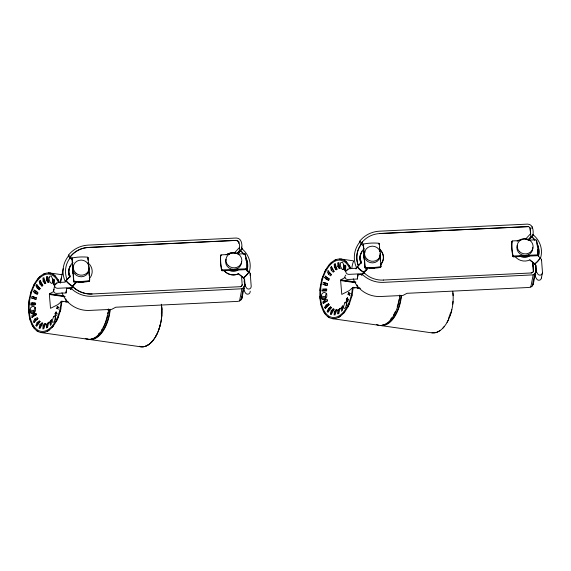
<?xml version="1.0" encoding="UTF-8"?>
<svg xmlns="http://www.w3.org/2000/svg" width="571" height="571" viewBox="0 0 571 571"><rect width="100%" height="100%" fill="white"/><g stroke="black" fill="none" stroke-linecap="round" stroke-linejoin="round"><path stroke-width="0.86" d="M53.71 291.503L49.813 293.622L49.356 294.472L50.519 308.333L57.942 304.579L61.147 301.781M344.984 277.585L341.08 279.704L340.623 280.554L341.786 294.415L349.209 290.653L352.421 287.855M50.526 323.764L50.419 325.277L49.656 322.265L51.547 319.796L51.24 324.421L50.484 321.416L51.547 319.796M32.59 304.579L32.704 302.994C38.978 302.509 34.153 306.563 30.606 304.736L35.331 304.693M42.839 328.989L43.103 325.427L44.802 323.464L45.68 323.393L43.724 328.917L43.988 325.356L45.68 323.393M48.742 282.474L47.372 280.075L47.636 276.507L48.742 282.474L47.857 282.545L46.487 280.147L46.758 276.578L47.072 278.255M323.857 290.653L323.978 289.069L326.719 289.19L326.598 290.775L321.873 290.817L326.598 290.775M334.106 315.071L334.378 311.509L336.069 309.546L336.954 309.475L334.991 314.999L335.256 311.438L336.954 309.475M340.009 268.548L338.639 266.15L338.903 262.589L340.009 268.548L339.124 268.627L337.761 266.229L338.025 262.66L338.339 264.33M53.738 280.832L53.867 279.091L52.646 282.26L54.138 285.143L54.573 279.819L53.353 282.988L54.138 285.143M345.005 266.914L345.141 265.172L343.913 268.341L345.405 271.225L345.84 265.9L344.62 269.069L345.405 271.225M61.568 303.044L61.811 301.252L68.513 302.095M352.835 289.126L353.078 287.334L360.394 288.334M161.486 318.033L161.75 315.192M452.753 304.115L453.017 301.267M28.714 304.514L29.399 298.79M319.981 290.596L320.674 284.872M244.131 282.103L244.288 280.796M535.398 268.184L535.562 266.878M242.025 285.407L242.168 284.451M61.982 292.695A27.044 25.574 11.1 0 0 89.419 310.424L111.695 309.361L115.749 307.219L237.686 301.395C240.205 301.245 242.368 299.083 242.225 296.506M241.99 298.305L244.616 284.329L244.167 278.363L241.547 276.143L242.147 284.508M533.293 271.489L532.814 262.225L535.434 264.444L535.648 272.21L533.257 284.387L532.308 285.95L530.794 287.035L528.953 287.477L407.016 293.301L402.962 295.443L380.686 296.506A27.044 25.574 11.1 0 1 353.256 278.776M533.257 284.387L533.5 282.588M88.633 265.415L88.048 257.707L87.484 257.157A52.247 49.399 11.1 0 0 72.624 257.871L71.989 259.255L73.666 281.524L74.23 282.074A52.247 49.399 11.1 0 0 89.09 281.36L89.726 279.976L88.762 267.128M89.676 280.247L89.247 280.575A52.247 49.399 11.1 0 1 74.387 281.289L73.816 280.739L72.189 258.199M89.526 281.032L89.376 278.191M379.901 251.497L379.322 243.788L378.751 243.239A52.247 49.399 11.1 0 0 363.891 243.945L363.256 245.337L364.933 267.599L365.497 268.156A52.247 49.399 11.1 0 0 380.357 267.442L380.993 266.057L380.029 253.21M363.456 244.281L365.083 266.814L365.654 267.371A52.247 49.399 11.1 0 0 380.514 266.657L380.95 266.329M380.793 267.114L380.586 263.417M29.977 310.06L30.527 307.919L31.783 306.784A4.068 3.126 -75.4 0 1 33.446 306.434C36.444 306.984 36.087 311.502 33.939 312.944A4.068 3.012 -68.4 0 1 32.304 313.643C30.349 313.964 29.799 311.545 29.977 310.06L34.06 310.645A3.69 2.006 -81.9 0 1 35.459 307.305M321.245 296.142L321.801 294.001L323.05 292.866A4.068 3.126 -75.4 0 1 324.721 292.516C327.711 293.066 327.361 297.584 325.206 299.026A4.068 3.012 -68.4 0 1 323.571 299.725C321.623 300.046 321.066 297.627 321.245 296.142L325.327 296.727A3.69 2.006 -81.9 0 1 326.726 293.387M53.61 290.703L54.616 285.6M60.64 281.653L63.188 268.691M65.394 281.831A27.044 25.574 11.1 0 1 68.17 256.4L68.52 255.08A27.044 25.574 11.1 0 1 88.341 245.095L236.223 238.028C242.125 237.964 242.304 245.373 241.683 249.591L237.943 253.638M237.8 253.617L239.377 251.939C238.892 248.585 241.333 241.14 236.394 240.355L88.519 247.421A24.589 23.247 11.1 0 0 70.361 256.672L70.112 257.999L71.989 259.627M73.009 262.596A11.677 11.042 11.1 0 0 70.204 276.086L66 280.968A22.583 21.355 11.1 0 0 72.438 286.392L76.7 281.553M72.36 257.985L72.039 258.984M66.243 290.76L66.036 292.944L56.822 293.387A3.583 3.383 11.1 0 1 54.852 292.916A2.455 2.327 11.1 0 1 54.081 289.497M66.036 292.944L66.757 288.169M70.204 276.086L64.887 282.167L58.285 282.481L55.558 283.93A2.455 2.327 11.1 0 0 55.858 287.805A3.583 3.383 11.1 0 0 57.821 288.284L71.282 287.634L76.585 281.931M69.591 288.191A27.044 25.574 11.1 0 0 70.647 289.304L72.603 286.506A24.589 23.247 11.1 0 0 92.017 293.958L240.819 286.671M71.282 287.634L71.132 288.419L66.886 288.626M73.752 281.781L73.902 280.996M73.959 281.981L74.109 281.196M87.756 257.25L88.027 260.205M87.813 258.228L87.963 257.442M89.354 281.246L89.504 280.461M246.265 269.112L245.694 269.64L222.276 270.761L221.634 270.29A52.247 49.399 11.1 0 1 220.57 256.165L221.291 254.852L229.656 254.452M220.656 255.901L221.013 254.93M221.755 270.54L221.784 269.505A52.247 49.399 11.1 0 1 220.72 255.38L220.813 255.116M221.991 270.711L221.912 269.755M238.435 243.374L238.764 241.683M244.845 254.566L244.709 253.731L238.021 254.052M245.073 254.737L244.995 253.781M248.977 271.732A22.583 21.355 11.1 0 1 243.353 277.777L243.303 278.156A22.583 21.355 11.1 0 0 248.885 272.153L248.977 271.732L245.98 269.205M239.527 300.953L241.918 288.776L243.432 287.691L244.381 286.128M245.973 269.562L246.415 268.327A52.247 49.399 11.1 0 0 245.352 254.202L245.23 253.952M246.172 269.376L246.329 268.584M241.041 299.868L243.432 287.691M248.885 272.153L250.219 273.273L250.184 275.672M356.661 267.913A27.044 25.574 11.1 0 1 359.445 242.482L359.787 241.162A27.044 25.574 11.1 0 1 379.608 231.176L527.49 224.11C533.4 224.046 533.571 231.448 532.95 235.673L528.667 240.298M355.997 269.027L356.154 268.242L361.479 262.16A11.677 11.042 11.1 0 1 364.277 248.678M358.067 264.858A24.589 23.247 11.1 0 1 361.379 244.081L361.629 242.754L359.787 241.162M361.479 262.16L357.268 267.05A22.583 21.355 11.1 0 0 363.706 272.474L367.374 268.27M363.634 244.067L363.306 245.066M357.31 279.026L358.024 274.251L357.31 279.026L348.089 279.469A3.583 3.383 11.1 0 1 346.126 278.998A2.455 2.327 11.1 0 1 345.027 276.15M367.624 268.356L362.285 274.344L361.914 275.386A27.044 25.574 11.1 0 1 360.858 274.266M366.703 269.298L362.556 273.716L362.399 274.501L358.153 274.708M365.019 267.863L365.176 267.078M365.226 268.063L365.376 267.278M379.03 243.325L379.165 244.574M379.08 244.309L379.23 243.524M380.621 267.328L380.771 266.543M537.618 249.52A52.247 49.399 11.1 0 1 537.532 255.194L536.961 255.722L513.543 256.843L512.901 256.372A52.247 49.399 11.1 0 1 511.837 242.247L512.558 240.933L520.923 240.534M511.923 241.983L512.28 241.012M513.022 256.622L513.051 255.587A52.247 49.399 11.1 0 1 511.987 241.454L512.08 241.198M513.258 256.793L513.179 255.837M531.887 228.507L532.229 226.766M530.794 287.035L533.186 274.858L534.699 273.773L535.648 272.21M537.24 255.644L537.689 254.409A52.247 49.399 11.1 0 0 536.626 240.284L535.983 239.813L529.288 240.134M537.447 255.451L537.596 254.666M537.254 255.287L540.245 257.814L540.152 258.228A22.583 21.355 11.1 0 1 534.57 264.237L535.855 265.315L536.162 272.189A5.125 4.846 11.1 0 1 536.29 270.825M532.308 285.95L534.699 273.773M541.337 260.14L541.486 259.355L540.152 258.228M541.422 277.906L542.421 272.795M47.058 326.277L46.679 327.99L46.422 324.592L48.678 322.251L47.564 327.511L47.307 324.114L48.678 322.251M338.325 312.358L337.946 314.071L337.689 310.674L339.952 308.333L338.831 313.593L338.574 310.196L339.952 308.333M33.339 298.662L33.682 297.113L31.84 296.349L36.344 297.798L36.002 299.347L31.498 297.898L36.002 299.347M42.761 323.143L40.755 325.056L39.984 328.539L42.761 323.143L41.94 322.801L39.934 324.713L39.163 328.204L40.341 325.934M58.642 309.154L56.793 308.39L57.136 306.834L57.535 306.584L58.984 307.605L57.136 306.834M324.613 284.743L324.956 283.195L323.107 282.431C330.423 282.995 327.847 287.556 322.765 283.98L327.212 285.407M334.028 309.225L332.022 311.138L331.259 314.621L334.028 309.225L333.207 308.882L331.201 310.795L330.438 314.286L331.615 312.016M333.207 308.882L332.401 310.503M348.06 294.465L348.467 294.215L349.909 295.236L348.06 294.465L348.403 292.916L348.81 292.666L350.251 293.68L348.403 292.916M348.524 294.243L348.81 292.666M60.219 311.545L60.89 308.761M351.493 297.619L352.157 294.843M160.522 323.664L158.995 329.06M451.789 309.746L450.262 315.142M30.677 293.209L31.526 290.539M321.944 279.29L322.793 276.621M34.91 293.03L35.452 291.617L33.867 289.975C40.926 292.566 37.301 296.863 33.325 291.388L37.358 294.201M40.113 321.523L37.829 323.236L36.608 326.405L40.07 321.623L39.406 320.788L37.129 322.508L35.902 325.677L36.894 324.307M56.608 315.52L55.023 313.879L56.136 311.687L57.15 314.114L55.573 312.473M326.177 279.112L326.719 277.699L325.135 276.057L329.224 278.926L328.675 280.332L326.177 279.112L324.592 277.47L328.675 280.332M331.38 307.605L329.096 309.318L327.875 312.487L331.337 307.698L330.673 306.87L328.396 308.59L327.176 311.759L328.161 310.388M330.673 306.87L329.645 308.34M347.232 300.018L347.882 301.602L346.297 299.961L347.404 297.769L348.424 300.196L346.84 298.554M347.404 297.769L346.297 299.961M53.574 316.634L52.346 320.367A4.068 1.378 -68.1 0 0 52.332 321.851L52.839 322.451L54.316 321.651L55.573 316.826A4.061 1.185 -72.7 0 0 55.251 315.399L53.574 316.634L55.273 316.876M344.841 302.709L343.614 306.449A4.068 1.378 -68.1 0 0 343.606 307.933L344.106 308.533L345.583 307.733L346.84 302.908A4.061 1.185 -72.7 0 0 346.526 301.481L344.841 302.709L346.54 302.951M58.478 316.834L56.251 321.609M349.745 302.916L347.525 307.69M155.79 336.276L156.968 334.014M447.057 322.351L448.235 320.095M33.582 285.557L34.781 283.295M324.856 271.639L326.048 269.376M37.179 288.055L37.886 286.885L36.672 284.479L40.156 288.576L39.449 289.747L37.179 288.055L35.966 285.65L37.115 286.992M33.282 321.594L34.867 318.953L37.372 317.562L37.914 318.632L33.817 322.658L35.409 320.024L37.914 318.632M55.466 284.815L56.657 282.838M328.446 274.137L329.153 272.967L327.94 270.561L331.43 274.658L330.723 275.829L328.446 274.137L327.233 271.732M329.181 304.714L326.676 306.106L325.085 308.74L329.132 304.793L328.639 303.644L326.141 305.035L324.549 307.669L325.706 306.541M347.132 270.24L347.925 268.92M328.639 303.644L327.44 304.85M241.554 286.185L242.047 285.35M533.321 271.432L532.822 272.267L531.144 273.031M341.686 311.352L340.93 308.347L342.814 305.878L342.507 310.503L341.751 307.498L342.814 305.878M55.023 313.879L55.637 313.144M69.448 258.777L70.133 257.849L68.284 256.258M362.421 241.897L361.614 242.903L363.491 244.531M52.197 327.419L53.624 325.691M343.464 313.5L344.898 311.766M151.722 341.929L153.156 340.245M442.989 328.011L444.424 326.327M37.458 279.326L40.427 276.214M328.725 265.408L331.694 262.296M76.899 281.674L72.574 286.471L73.531 287.384A24.589 23.247 11.1 0 0 92.145 294.008M70.783 289.44L72.374 287.684M234.296 253.081L239.392 247.571M237.193 253.517L241.911 248.414M525.563 239.163L530.666 233.653L530.031 227.765L528.61 226.566L379.786 233.503M527.868 240.241L533.186 234.495M365.932 270.704L367.117 269.433M239.606 250.762L236.986 253.553A11.677 11.042 11.1 0 0 226.987 254.388M528.254 239.634L530.873 236.844L530.009 227.822M529.074 239.699L530.645 238.021M39.999 284.087L40.819 283.23L40.056 280.225L42.818 285.286L41.997 286.142L39.999 284.087L39.235 281.082L40.405 283.209M31.469 316.22L33.318 314.3L35.98 313.336L36.266 314.735L31.805 317.555L33.66 315.635L36.323 314.678M35.98 313.336L34.438 314.343M49.656 322.265L50.484 321.416M331.266 270.169L332.086 269.312L331.33 266.307L334.085 271.368L333.264 272.224L331.266 270.169L330.502 267.164M327.59 300.76L324.928 301.716L323.079 303.636L327.533 300.817L327.254 299.418L324.585 300.375L322.736 302.302L324.963 300.888M340.93 308.347L341.751 307.498M240.798 286.728L241.576 286.128M532.843 272.21L531.166 272.974L383.284 280.04M47.564 331.201L49.149 330.188M338.839 317.283L340.416 316.27M56.793 308.39L57.257 308.162M148.688 344.599L145.526 346.269M439.955 330.68L436.794 332.351M43.175 281.389L44.053 280.911L43.796 277.506L45.744 283.209L44.859 283.687L43.175 281.389L42.918 277.984M46.422 324.592L47.307 324.114M334.442 267.471L335.327 266.985L335.07 263.588L337.011 269.284L336.126 269.769L334.442 267.471L334.185 264.066L336.126 269.769M337.689 310.674L338.574 310.196M61.711 301.274L61.111 301.581L62.846 301.831M349.802 268.72A28.893 15.71 -81.9 0 0 324.157 274.68A28.893 15.71 -81.9 0 0 329.995 316.712A28.893 15.71 -81.9 0 0 352.435 287.67L353.335 287.327M43.574 274.087L45.18 273.416M334.842 260.169L336.447 259.491M246.122 268.777L222.14 269.926M537.397 254.859L513.408 256.001M241.918 288.776L92.195 296.285A27.044 25.574 11.1 0 1 71.011 288.262M533.186 274.858L383.462 282.367A27.044 25.574 11.1 0 1 362.285 274.344M342.686 269.455L343.414 269.284L344.013 268.12A4.061 1.806 78.8 0 0 344.035 265.522L342.493 262.032L340.659 262.739L340.33 264.43A4.068 2.12 76.9 0 0 340.609 266.507L342 269.127L344.392 269.698M61.639 301.302L62.068 301.245M44.36 332.429L41.183 332.572M335.627 318.511L332.45 318.654M143.928 346.711L140.787 346.783M435.202 332.793L432.061 332.864M46.487 280.147L47.372 280.075M337.761 266.229L338.639 266.15M32.704 302.994L30.727 303.151L35.388 303.115M321.994 289.233L323.978 289.069M326.719 289.19L325.106 289.212M43.103 325.427L43.988 325.356M334.378 311.509L335.256 311.438M356.154 268.242L349.552 268.563L346.825 270.012A2.455 2.327 11.1 0 0 347.125 273.887A3.583 3.383 11.1 0 0 349.088 274.358L362.556 273.716M339.645 258.963L342.736 259.527M48.378 272.881L51.469 273.445M528.589 226.623L379.915 233.553A24.589 23.247 11.1 0 0 361.686 242.803M341.315 259.098L353.478 260.84M340.88 279.89L355.883 282.031M340.716 280.19L355.726 282.331M340.623 280.554L355.633 282.695M357.16 287.805L359.78 288.177M352.378 287.663L354.984 288.034M321.273 297.462L325.356 298.041L325.656 299.161L321.566 298.583M50.048 273.017L62.21 274.758M431.962 332.872L380.172 325.47A30.12 16.381 -81.9 0 0 401.499 295.393M332.543 318.689L378.637 325.249M49.613 293.808L63.731 295.821M49.449 294.108L64.459 296.249M49.356 294.472L65.244 296.742M30.006 311.381L34.089 311.959L34.388 313.086L30.299 312.501M41.276 332.608L87.37 339.167M88.898 339.388L140.687 346.79M324.956 283.195L327.618 283.88M33.682 297.113L36.344 297.798M321.566 306.57L320.931 304.179M30.299 320.488L29.663 318.097M331.201 310.795L332.022 311.138M39.934 324.713L40.755 325.056M326.719 277.699L329.224 278.926M35.452 291.617L37.95 292.844M328.011 316.812L329.431 317.697M36.744 330.737L38.164 331.615M344.199 260.219L346.911 262.382M52.932 274.137L55.644 276.3M329.153 272.967L331.43 274.658M37.886 286.885L40.156 288.576M241.533 276.364L238.514 273.837A11.677 11.042 11.1 0 1 224.032 270.654M529.831 259.819L534.62 263.859A22.583 21.355 11.1 0 0 540.245 257.814M246.508 270.104L248.299 271.618M247.086 270.64L248.285 271.646M243.353 277.777L238.564 273.737A11.677 11.042 11.1 0 1 224.296 270.797M359.552 242.34L361.4 243.931L360.715 244.859A24.589 23.247 11.1 0 0 358.238 265.444M68.52 255.08L70.361 256.672M361.379 244.081L363.263 245.708M72.224 258.449L70.347 256.822L71.154 255.822A24.589 23.247 11.1 0 1 88.648 247.471L236.373 240.412L238.742 241.74M363.841 272.545L364.798 273.466M531.915 236.794L532.279 237.151A20.834 19.7 11.1 0 1 534.913 239.97M240.648 250.712L241.012 251.069A20.834 19.7 11.1 0 1 243.646 253.888M332.086 269.312L334.085 271.368M40.819 283.23L42.818 285.286M343.913 268.341L344.62 269.069M328.396 308.59L329.096 309.318M52.646 282.26L53.353 282.988M37.129 322.508L37.829 323.236M38.264 288.334L39.449 289.747M533.114 234.395L533.942 235.466A23.297 22.026 11.1 0 1 540.38 258.52M241.847 248.314L242.675 249.384A23.297 22.026 11.1 0 1 249.113 272.438M335.327 266.985L337.011 269.284M44.053 280.911L45.744 283.209M325.427 314.293L323.25 310.831M34.16 328.211L31.983 324.756M41.191 284.629L41.997 286.142M349.245 265.522L350.244 267.421M57.978 279.44L58.97 281.339M326.141 305.035L326.676 306.106M34.867 318.953L35.409 320.024M44.302 281.981L44.859 283.687M324.585 300.375L324.928 301.716M33.318 314.3L33.66 315.635M244.06 290.618L245.651 293.237A2.455 2.327 11.1 0 0 249.727 293.037A3.583 3.383 11.1 0 0 250.177 291.174M380.129 254.616L380.158 254.923A7.994 7.559 11.1 0 1 372.77 262.867A7.994 7.559 11.1 0 1 364.248 255.687L364.234 255.38M88.862 268.541L88.89 268.841A7.994 7.559 11.1 0 1 81.503 276.785A7.994 7.559 11.1 0 1 72.981 269.605L72.96 269.298M541.486 259.355L542.45 272.153A3.583 3.383 11.1 0 1 541.993 274.009A2.455 2.327 11.1 0 1 537.918 274.208L536.326 271.596L535.855 265.315M533.414 270.583L532.8 262.439L529.781 259.919A11.677 11.042 11.1 0 1 515.299 256.736M532.629 264.387L532.743 265.929M379.422 248L379.679 251.426M380.393 260.847L380 255.708A7.994 7.559 11.1 0 1 380.015 256.622M357.111 284.986L357.367 288.434M250.219 273.273L251.183 286.071A3.583 3.383 11.1 0 1 250.726 287.927A2.455 2.327 11.1 0 1 246.651 288.127L245.059 285.514L244.588 279.233M244.431 280.018L244.895 286.107A5.125 4.846 11.1 0 1 245.023 284.743M241.49 247.036L241.683 249.591M88.219 262.774L88.476 266.2M88.798 270.483L89.183 275.622M65.836 298.911L66.1 302.352M452.903 292.937L453.096 295.657M319.903 296.256L320.095 298.997M161.636 306.855L161.829 309.575M28.636 310.174L28.828 312.922M72.81 270.083L72.824 270.39A7.994 7.559 11.1 0 0 73.295 272.474M325.327 296.727L325.356 298.041M34.06 310.645L34.089 311.959M61.161 301.588A28.893 15.71 -81.9 0 1 38.728 330.63A28.893 15.71 -81.9 0 1 32.89 288.598A28.893 15.71 -81.9 0 1 58.535 282.645M161.407 312.544A28.893 15.71 -81.9 0 1 161.365 314.093M55.387 319.489A3.69 2.006 -81.9 0 1 55.637 318.161M52.76 282.631A3.69 2.006 -81.9 0 1 52.682 278.862M108.697 309.089A30.12 16.381 -81.9 0 1 85.229 338.439M110.232 309.311A30.12 16.381 -81.9 0 1 87.456 338.96M109.889 309.318A29.506 16.045 -81.9 0 1 91.182 338.953M108.362 309.097A29.506 16.045 -81.9 0 1 108.183 310.695M107.962 312.294A29.506 16.045 -81.9 0 1 107.698 313.886M107.384 315.456A29.506 16.045 -81.9 0 1 105.421 322.258M105.15 322.972A29.506 16.045 -81.9 0 1 104.279 325.056M103.972 325.727A29.506 16.045 -81.9 0 1 103.001 327.661M102.309 328.889A29.506 16.045 -81.9 0 1 101.402 330.338M99.468 332.943A29.506 16.045 -81.9 0 1 98.448 334.078M61.675 303.051A30.027 16.331 -81.9 0 1 37.772 331.366A30.027 16.331 -81.9 0 1 32.911 286.906A30.027 16.331 -81.9 0 1 59.455 282.752M161.343 304.322A29.928 16.274 -81.9 0 1 145.662 346.126M144.078 346.568A29.928 16.274 -81.9 0 1 139.445 346.276M161.343 304.272A30.027 16.331 -81.9 0 1 156.447 335.134A30.027 16.331 -81.9 0 1 139.367 346.361M226.087 254.894A11.677 11.042 11.1 0 1 238 253.838M238.171 269.826A7.994 7.559 11.1 0 1 229.699 270.554M236.173 269.798A7.994 7.559 11.1 0 1 233.982 270.197L233.66 270.211A7.994 7.559 11.1 0 1 231.127 269.84M241.526 261.475A7.994 7.559 11.1 0 1 234.139 269.412L233.817 269.426A7.994 7.559 11.1 0 1 226.03 259.241M245.202 254.987A52.247 49.399 11.1 0 1 245.501 256.379M245.865 258.492A52.247 49.399 11.1 0 1 246.137 260.604M244.06 290.618A5.125 4.846 11.1 0 1 244.481 288.212M60.526 283.137A27.044 25.574 11.1 0 1 61.532 277.285M245.423 284.815A23.297 22.026 11.1 0 1 243.953 286.87M246.008 257.806A20.834 19.7 11.1 0 1 247 270.982M66.971 279.362A24.589 23.247 11.1 0 1 70.055 257.949M88.177 262.974A11.677 11.042 11.1 0 1 89.354 278.612M84.387 281.71A11.677 11.042 11.1 0 1 78.177 281.974M69.662 276.828A11.677 11.042 11.1 0 1 69.748 267.342M70.197 266.571A11.677 11.042 11.1 0 1 70.982 265.479M240.048 250.526A20.485 19.364 11.1 0 1 243.646 254.166M245.894 257.871A20.485 19.364 11.1 0 1 247.236 269.662M69.99 277.292A11.677 11.042 11.1 0 1 69.284 268.584M69.883 267.221A11.677 11.042 11.1 0 1 70.683 265.943M72.546 286.014A22.583 21.355 11.1 0 1 66.058 280.547M73.067 273.652A7.994 7.559 11.1 0 1 72.638 270.047M450.383 313.265A28.893 15.71 -81.9 0 1 449.655 315.428M449.313 316.355A28.893 15.71 -81.9 0 1 448.463 318.397M346.661 305.571A3.69 2.006 -81.9 0 1 346.904 304.243M344.027 268.713A3.69 2.006 -81.9 0 1 343.949 264.944M399.964 295.171A30.12 16.381 -81.9 0 1 376.496 324.521M401.156 295.4A29.506 16.045 -81.9 0 1 382.456 325.035M399.629 295.178A29.506 16.045 -81.9 0 1 399.457 296.777M399.108 299.175A29.506 16.045 -81.9 0 1 398.815 300.753M398.651 301.538A29.506 16.045 -81.9 0 1 397.195 306.877M395.246 311.802A29.506 16.045 -81.9 0 1 393.576 314.971M391.727 317.776A29.506 16.045 -81.9 0 1 390.742 319.025M352.942 289.133A30.027 16.331 -81.9 0 1 329.046 317.447A30.027 16.331 -81.9 0 1 324.178 272.988A30.027 16.331 -81.9 0 1 350.722 268.827M452.739 291.26A29.928 16.274 -81.9 0 1 432.218 332.722M517.105 241.219A11.677 11.042 11.1 0 1 529.21 240.02M529.438 255.908A7.994 7.559 11.1 0 1 519.86 255.994M526.205 256.179A7.994 7.559 11.1 0 1 525.256 256.279L524.935 256.293A7.994 7.559 11.1 0 1 523.65 256.208M532.793 247.55A7.994 7.559 11.1 0 1 525.406 255.494L525.084 255.508A7.994 7.559 11.1 0 1 517.297 245.316M536.469 241.069A52.247 49.399 11.1 0 1 536.769 242.461M537.025 243.867A52.247 49.399 11.1 0 1 537.404 246.686M541.451 277.256A3.583 3.383 11.1 0 1 540.994 279.119A2.455 2.327 11.1 0 1 536.918 279.319L535.327 276.699A5.125 4.846 11.1 0 1 535.748 274.294M383.412 280.09A24.589 23.247 11.1 0 1 363.934 272.638M351.914 267.735A27.044 25.574 11.1 0 1 353.549 261.261M536.69 270.897A23.297 22.026 11.1 0 1 535.22 272.952M536.947 243.203A20.834 19.7 11.1 0 1 538.46 256.343M379.365 249.084A11.677 11.042 11.1 0 1 380.543 264.723M373.962 268.199A11.677 11.042 11.1 0 1 369.758 268.163M360.929 262.91A11.677 11.042 11.1 0 1 361.022 253.424M361.464 252.653A11.677 11.042 11.1 0 1 362.25 251.561M531.315 236.608A20.485 19.364 11.1 0 1 534.913 240.248M537.161 243.953A20.485 19.364 11.1 0 1 538.503 255.744M380.029 249.577A11.677 11.042 11.1 0 1 380.764 264.537M374.133 268.156A11.677 11.042 11.1 0 1 369.451 268.056M361.257 263.374A11.677 11.042 11.1 0 1 361.157 253.296M363.813 272.096A22.583 21.355 11.1 0 1 357.325 266.628M364.334 259.734A7.994 7.559 11.1 0 1 364.177 254.937M364.569 258.556A7.994 7.559 11.1 0 1 364.091 256.472L364.077 256.165A7.994 7.559 11.1 0 1 364.141 254.951M364.562 252.974A7.994 7.559 11.1 0 1 365.026 251.854M345.348 275.579A2.455 2.327 11.1 0 1 345.826 275.122M49.106 277.713L49.063 278.348A4.068 2.12 76.9 0 0 49.342 280.425L50.141 282.26L51.419 283.373L52.147 283.202L52.746 282.038A4.061 1.806 78.8 0 0 52.768 279.447L51.226 275.95L49.748 276.271L49.106 277.713M228.3 265.579A7.994 7.559 11.1 0 0 241.604 262.317A7.994 7.559 11.1 0 0 231.726 252.946A7.994 7.559 11.1 0 0 228.3 265.579M75.9 273.166A7.994 7.559 11.1 0 0 89.04 269.391A7.994 7.559 11.1 0 0 78.784 260.397A7.994 7.559 11.1 0 0 75.9 273.166M519.567 251.661A7.994 7.559 11.1 0 0 532.871 248.399A7.994 7.559 11.1 0 0 523 239.028A7.994 7.559 11.1 0 0 519.567 251.661M367.167 259.248A7.994 7.559 11.1 0 0 380.307 255.473A7.994 7.559 11.1 0 0 370.058 246.479A7.994 7.559 11.1 0 0 367.167 259.248"/></g></svg>
